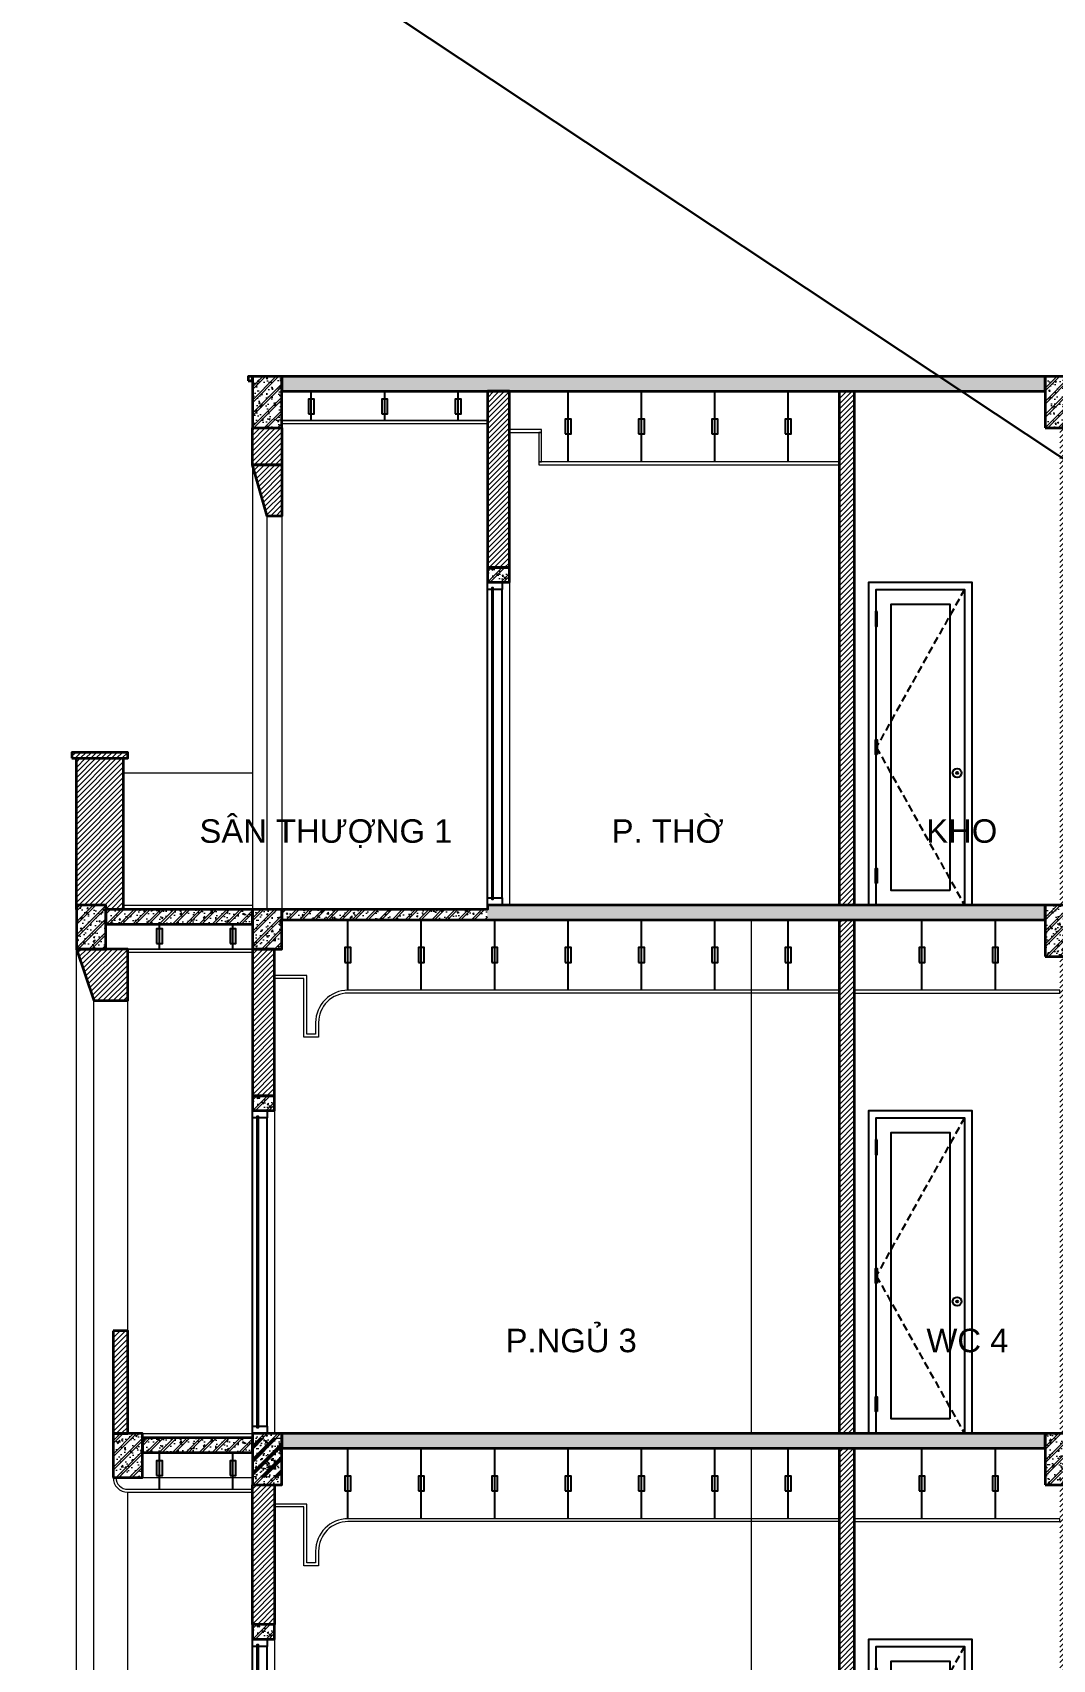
# Model space of a CAD drawing. Header units: inches. Extents: x 236662 to 497023, y -248575 to 81795.
# Drawn here: x 433076 to 440024, y -205539 to -194456 of the extents above; entities that cross this region are included whole.
import ezdxf

# ---------------------------------------------------------------- set-up
doc = ezdxf.new("R2010")
doc.units = ezdxf.units.IN
doc.header["$LTSCALE"] = 10
doc.header["$MEASUREMENT"] = 0
doc.linetypes.add('HIDDEN', pattern=[0.375, 0.25, -0.125])
for name, color, linetype in [('01. HP_TEXT', 9, 'Continuous'), ('04. HP_CUA', 153, 'Continuous'), ('07. HP_KY HIEU', 43, 'Continuous')]:
    doc.layers.add(name, color=color, linetype=linetype)
for name, color, linetype, lineweight in [('02. HP_BE TONG', 1, 'Continuous', 35), ('03. HP_TUONG', 2, 'Continuous', 35), ('06. HP_THAY 1', 134, 'Continuous', 15), ('06. HP_THAY 2', 147, 'Continuous', 13), ('09_HP_HATCH', 8, 'Continuous', 5)]:
    doc.layers.add(name, color=color, linetype=linetype, lineweight=lineweight)
doc.styles.add('TEXT (none)', font='arial.ttf')
pattern_1 = [(45, (449574.258, -211899.537), (-17.67767, 17.67767), [])]

# ---------------------------------------------------------------- blocks, each defined once
blk = doc.blocks.new('ÁDASDASDWD')
at = {"layer": '09_HP_HATCH'}
h = blk.add_hatch(dxfattribs=at)
h.set_pattern_fill('CHAU-01', color=256, scale=15, pattern_type=2)
h.set_pattern_definition([(50, (-55376.965, -37444.2), (107.58903, -9.41282), [11.25, -123.75]), (355, (-55376.97, -37444.2), (-20.8127, 112.82882), [9, -99]), (100.4514, (-55368, -37444.99), (86.7764, 103.41593), [9.56103, -105.17132]), (46.1842, (-55376.97, -37414.2), (160.08616, -24.82785), [16.875, -185.625]), (96.6356, (-55363.62, -37416.27), (140.1994, 146.11768), [14.34154, -157.75695]), (351.1842, (-55376.97, -37414.2), (140.1993, 146.1178), [13.5, -148.5]), (21, (-55361.965, -37421.7), (89.53606, -60.39283), [11.25, -123.75]), (326, (-55361.97, -37421.7), (36.4973, 108.7725), [9, -99]), (71.4514, (-55354.5, -37426.73), (126.0334, 48.37957), [9.56103, -105.17132]), (37.5, (-55376.965, -37444.2), (1.823978, 49.934078), [0, -97.8, 0, -100.5, 0, -99.375]), (7.5, (-55376.965, -37444.2), (39.46043, 59.161757), [0, -57.3, 0, -95.55, 0, -37.875]), (327.5, (-55410.415, -37444.2), (80.073365, -3.38323), [0, -37.5, 0, -117, 0, -155.25]), (317.5, (-55425.415, -37444.2), (87.477925, 15.01575), [0, -48.75, 0, -77.7, 0, -110.25]), (45, (-55376.965, -37444.2), (-45.07806, 45.07806), []), (45, (-55376.965, -37425.827), (-45.07806, 45.07806), [])])
h.paths.add_polyline_path([(-100, -350), (100, -350), (100, 0), (-100, 0)])
at = {"layer": '02. HP_BE TONG'}
blk.add_lwpolyline([(-100, -350), (100, -350), (100, 0), (-100, 0)], close=True, dxfattribs=at)
blk = doc.blocks.new('*U308')
for p, q in [((0, 50), (0, 2150)), ((100, 50), (100, 2150))]:
    blk.add_line(p, q)
for points in [[(0, 2150), (60, 2150), (60, 2160), (70, 2160), (70, 2150), (100, 2150), (100, 2200), (0, 2200)], [(0, 0), (100, 0), (100, 50), (70, 50), (70, 40), (60, 40), (60, 50), (0, 50)]]:
    blk.add_lwpolyline(points, close=True)
at = {"color": 8}
blk.add_lwpolyline([(70, 40), (60, 40), (60, 2160), (70, 2160)], close=True, dxfattribs=at)
blk = doc.blocks.new('*U310')
at = {"ltscale": 20}
h = blk.add_hatch(dxfattribs=at)
h.set_pattern_fill('_USER', color=8, scale=34, angle=32.992, style=0, pattern_type=0)
h.set_pattern_definition([(180, (55, 2000), (2e-12, -34), [])])
h.paths.add_polyline_path([(55, 2000), (45, 2000), (45, 1900), (55, 1900)])
h = blk.add_hatch(dxfattribs=at)
h.set_pattern_fill('_USER', color=8, scale=34, angle=32.992, style=0, pattern_type=0)
h.set_pattern_definition([(180, (55, 1025), (4e-12, 34), [])])
h.paths.add_polyline_path([(55, 1025), (45, 1025), (45, 1125), (55, 1125)])
h = blk.add_hatch(dxfattribs=at)
h.set_pattern_fill('_USER', color=8, scale=34, angle=32.992, style=0, pattern_type=0)
h.set_pattern_definition([(180, (55, 150), (4e-12, 34), [])])
h.paths.add_polyline_path([(55, 150), (45, 150), (45, 250), (55, 250)])
for points in [[(50, 0), (0, 0), (0, 2200), (700, 2200), (700, 0), (650, 0)], [(50, 2000), (50, 2150), (650, 2150), (650, 0), (50, 0), (50, 150)], [(50, 1125), (50, 1900)], [(50, 250), (50, 1025)]]:
    blk.add_lwpolyline(points)
at = {"color": 8, "linetype": 'HIDDEN', "ltscale": 20}
blk.add_lwpolyline([(650, 2150), (50, 1075), (650, 0)], dxfattribs=at)
for points in [[(55, 2000), (45, 2000), (45, 1900), (55, 1900)], [(550, 100), (150, 100), (150, 2050), (550, 2050)], [(55, 1025), (45, 1025), (45, 1125), (55, 1125)], [(55, 150), (45, 150), (45, 250), (55, 250)]]:
    blk.add_lwpolyline(points, close=True)
for radius in [30, 7]:
    blk.add_circle((600, 900), radius)
blk = doc.blocks.new('ÁD221234RRE')
at = {"layer": '09_HP_HATCH'}
h = blk.add_hatch(dxfattribs=at)
h.set_pattern_fill('CHAU-01', color=256, scale=15, pattern_type=2)
h.set_pattern_definition([(50, (-55276.965, -37444.2), (107.58903, -9.41282), [11.25, -123.75]), (355, (-55276.97, -37444.2), (-20.8127, 112.82882), [9, -99]), (100.4514, (-55268, -37444.99), (86.7764, 103.41593), [9.56103, -105.17132]), (46.1842, (-55276.97, -37414.2), (160.08616, -24.82785), [16.875, -185.625]), (96.6356, (-55263.62, -37416.27), (140.1994, 146.11768), [14.34154, -157.75695]), (351.1842, (-55276.97, -37414.2), (140.1993, 146.1178), [13.5, -148.5]), (21, (-55261.965, -37421.7), (89.53606, -60.39283), [11.25, -123.75]), (326, (-55261.97, -37421.7), (36.4973, 108.7725), [9, -99]), (71.4514, (-55254.5, -37426.73), (126.0334, 48.37957), [9.56103, -105.17132]), (37.5, (-55276.965, -37444.2), (1.823978, 49.934078), [0, -97.8, 0, -100.5, 0, -99.375]), (7.5, (-55276.965, -37444.2), (39.46043, 59.161757), [0, -57.3, 0, -95.55, 0, -37.875]), (327.5, (-55310.415, -37444.2), (80.073365, -3.38323), [0, -37.5, 0, -117, 0, -155.25]), (317.5, (-55325.415, -37444.2), (87.477925, 15.01575), [0, -48.75, 0, -77.7, 0, -110.25]), (45, (-55276.965, -37444.2), (-45.07806, 45.07806), []), (45, (-55276.965, -37425.827), (-45.07806, 45.07806), [])])
h.paths.add_polyline_path([(0, -300), (200, -300), (200, 0), (0, 0)])
at = {"layer": '02. HP_BE TONG'}
blk.add_lwpolyline([(0, -300), (200, -300), (200, 0), (0, 0)], close=True, dxfattribs=at)

msp = doc.modelspace()

# ---------------------------------------------------------------- hatches: boundary and pattern name
at = {"layer": '09_HP_HATCH'}
h = msp.add_hatch(dxfattribs=at)
h.set_pattern_fill('ANSI31', color=8, scale=200)
h.set_pattern_definition(pattern_1)
h.paths.add_polyline_path([(434574.3, -196799.5), (434544.3, -196799.5), (434544.3, -196829.5), (434574.3, -196829.5)])
h.paths.add_polyline_path([(434774.3, -197149.5), (434574.3, -197149.5), (434574.3, -197399.5), (434774.3, -197399.5)])
h.paths.add_polyline_path([(434774.3, -197399.5), (434574.3, -197399.5), (434674.3, -197749.5), (434774.3, -197749.5)])
h = msp.add_hatch(dxfattribs=at)
h.set_pattern_fill('CHAU-01', color=256, scale=15, pattern_type=2)
h.set_pattern_definition([(50, (297587.775, -275740.59), (107.589027, -9.41282), [11.25, -123.75]), (355, (297587.78, -275740.59), (-20.8127, 112.82882), [9, -99]), (100.4514, (297596.74, -275741.37), (86.77641, 103.41593), [9.56103, -105.17132]), (46.1842, (297587.78, -275710.59), (160.08616, -24.82785), [16.875, -185.625]), (96.6356, (297601.12, -275712.66), (140.1994, 146.11768), [14.34154, -157.75695]), (351.1842, (297587.78, -275710.59), (140.1993, 146.11779), [13.5, -148.5]), (21, (297602.775, -275718.09), (89.53606, -60.392834), [11.25, -123.75]), (326, (297602.78, -275718.09), (36.4973, 108.77251), [9, -99]), (71.4514, (297610.24, -275723.12), (126.033394, 48.379575), [9.56103, -105.17132]), (37.5, (297587.775, -275740.586), (1.823978, 49.934078), [0, -97.8, 0, -100.5, 0, -99.375]), (7.5, (297587.775, -275740.586), (39.46043, 59.161757), [0, -57.3, 0, -95.55, 0, -37.875]), (327.5, (297554.325, -275740.586), (80.073365, -3.383231), [0, -37.5, 0, -117, 0, -155.25]), (317.5, (297539.325, -275740.586), (87.477925, 15.015747), [0, -48.75, 0, -77.7, 0, -110.25]), (45, (297587.775, -275740.586), (-45.078057, 45.078057), []), (45, (297587.775, -275722.21), (-45.078057, 45.078057), [])])
h.paths.add_polyline_path([(434774.3, -196799.5), (434774.3, -196899.5), (439974.3, -196899.5), (439974.3, -196799.5)])
h = msp.add_hatch(dxfattribs=at)
h.set_pattern_fill('ANSI31', color=8, scale=200)
h.set_pattern_definition(pattern_1)
h.paths.add_polyline_path([(436324.3, -196899.5), (436174.3, -196899.5), (436174.3, -198099.5), (436324.3, -198099.5)])
h = msp.add_hatch(dxfattribs=at)
h.set_pattern_fill('ANSI31', color=8, scale=200)
h.set_pattern_definition(pattern_1)
h.paths.add_polyline_path([(438674.3, -196899.5), (438574.3, -196899.5), (438574.3, -200399.5), (438674.3, -200399.5)])
h.paths.add_polyline_path([(440174.3, -197149.5), (440074.3, -197149.5), (440074.3, -200399.5), (440174.3, -200399.5)])
h = msp.add_hatch(dxfattribs=at)
h.set_pattern_fill('CHAU-01', color=256, scale=15, pattern_type=2)
h.set_pattern_definition([(50, (329239.27, -281263.41), (107.58903, -9.41282), [11.25, -123.75]), (355, (329239.27, -281263.41), (-20.8127, 112.82882), [9, -99]), (100.4514, (329248.23, -281264.19), (86.77641, 103.41593), [9.56103, -105.17132]), (46.1842, (329239.27, -281233.41), (160.08616, -24.82785), [16.875, -185.625]), (96.6356, (329252.6, -281235.48), (140.1994, 146.11768), [14.34154, -157.75695]), (351.1842, (329239.27, -281233.41), (140.1993, 146.1178), [13.5, -148.5]), (21, (329254.27, -281240.91), (89.53606, -60.392834), [11.25, -123.75]), (326, (329254.27, -281240.91), (36.4973, 108.77251), [9, -99]), (71.4514, (329261.73, -281245.94), (126.033394, 48.379575), [9.56103, -105.17132]), (37.5, (329239.267, -281263.41), (1.823978, 49.934078), [0, -97.8, 0, -100.5, 0, -99.375]), (7.5, (329239.267, -281263.41), (39.46043, 59.161757), [0, -57.3, 0, -95.55, 0, -37.875]), (327.5, (329205.817, -281263.41), (80.073365, -3.383231), [0, -37.5, 0, -117, 0, -155.25]), (317.5, (329190.82, -281263.41), (87.477925, 15.015747), [0, -48.75, 0, -77.7, 0, -110.25]), (45, (329239.267, -281263.41), (-45.078057, 45.078057), []), (45, (329239.267, -281245.035), (-45.078057, 45.078057), [])])
h.paths.add_polyline_path([(436174.3, -198099.5), (436174.3, -198199.5), (436324.3, -198199.5), (436324.3, -198099.5)])
h = msp.add_hatch(dxfattribs=at)
h.set_pattern_fill('ANSI31', color=8, scale=200)
h.set_pattern_definition(pattern_1)
h.paths.add_polyline_path([(433724.3, -199359.5), (433344.3, -199359.5), (433344.3, -199399.5), (433724.3, -199399.5)])
h = msp.add_hatch(dxfattribs=at)
h.set_pattern_fill('ANSI31', color=8, scale=200)
h.set_pattern_definition(pattern_1)
h.paths.add_polyline_path([(433574.3, -200399.5), (433574.3, -200429.5), (433694.3, -200429.5), (433694.3, -199399.5), (433374.3, -199399.5), (433374.3, -200399.5)])
h = msp.add_hatch(dxfattribs=at)
h.set_pattern_fill('CHAU-01', color=256, scale=15, pattern_type=2)
h.set_pattern_definition([(50, (292187.775, -279370.59), (107.589027, -9.41282), [11.25, -123.75]), (355, (292187.78, -279370.59), (-20.8127, 112.82882), [9, -99]), (100.4514, (292196.74, -279371.37), (86.77641, 103.41593), [9.56103, -105.17132]), (46.1842, (292187.78, -279340.59), (160.08616, -24.82785), [16.875, -185.625]), (96.6356, (292201.12, -279342.66), (140.1994, 146.11768), [14.34154, -157.75695]), (351.1842, (292187.78, -279340.59), (140.1993, 146.11779), [13.5, -148.5]), (21, (292202.775, -279348.09), (89.53606, -60.392834), [11.25, -123.75]), (326, (292202.78, -279348.09), (36.4973, 108.77251), [9, -99]), (71.4514, (292210.24, -279353.12), (126.033394, 48.379575), [9.56103, -105.17132]), (37.5, (292187.775, -279370.586), (1.823978, 49.934078), [0, -97.8, 0, -100.5, 0, -99.375]), (7.5, (292187.775, -279370.586), (39.46043, 59.161757), [0, -57.3, 0, -95.55, 0, -37.875]), (327.5, (292154.325, -279370.586), (80.073365, -3.383231), [0, -37.5, 0, -117, 0, -155.25]), (317.5, (292139.325, -279370.586), (87.477925, 15.015747), [0, -48.75, 0, -77.7, 0, -110.25]), (45, (292187.775, -279370.586), (-45.078057, 45.078057), []), (45, (292187.775, -279352.21), (-45.078057, 45.078057), [])])
h.paths.add_polyline_path([(433574.3, -200429.5), (433574.3, -200529.5), (434574.3, -200529.5), (434574.3, -200429.5)])
h = msp.add_hatch(dxfattribs=at)
h.set_pattern_fill('CHAU-01', color=256, scale=15, pattern_type=2)
h.set_pattern_definition([(50, (379297.29, -237843.74), (107.58903, -9.41282), [11.25, -123.75]), (355, (379297.29, -237843.74), (-20.8127, 112.82882), [9, -99]), (100.4514, (379306.26, -237844.52), (86.7764, 103.41593), [9.56103, -105.17132]), (46.1842, (379297.29, -237813.74), (160.08616, -24.82785), [16.875, -185.625]), (96.6356, (379310.63, -237815.81), (140.1994, 146.11768), [14.34154, -157.75695]), (351.1842, (379297.3, -237813.74), (140.1993, 146.1178), [13.5, -148.5]), (21, (379312.29, -237821.24), (89.53606, -60.39283), [11.25, -123.75]), (326, (379312.29, -237821.24), (36.4973, 108.7725), [9, -99]), (71.4514, (379319.75, -237826.27), (126.0334, 48.37957), [9.56103, -105.17132]), (37.5, (379297.293, -237843.74), (1.823978, 49.934078), [0, -97.8, 0, -100.5, 0, -99.375]), (7.5, (379297.293, -237843.74), (39.46043, 59.161757), [0, -57.3, 0, -95.55, 0, -37.875]), (327.5, (379263.843, -237843.74), (80.073365, -3.38323), [0, -37.5, 0, -117, 0, -155.25]), (317.5, (379248.84, -237843.74), (87.477925, 15.01575), [0, -48.75, 0, -77.7, 0, -110.25]), (45, (379297.29, -237843.74), (-45.07806, 45.07806), []), (45, (379297.29, -237825.364), (-45.07806, 45.07806), [])])
h.paths.add_polyline_path([(434574.3, -200699.5), (434774.3, -200699.5), (434774.3, -200429.5), (434574.3, -200429.5)])
h = msp.add_hatch(dxfattribs=at)
h.set_pattern_fill('CHAU-01', color=256, scale=15, pattern_type=2)
h.set_pattern_definition([(50, (329872.355, -281197), (107.58903, -9.41282), [11.25, -123.75]), (355, (329872.35, -281197), (-20.8127, 112.82882), [9, -99]), (100.4514, (329881.32, -281197.78), (86.77641, 103.41593), [9.56103, -105.17132]), (46.1842, (329872.35, -281167), (160.08616, -24.82785), [16.875, -185.625]), (96.6356, (329885.7, -281169.07), (140.1994, 146.11768), [14.34154, -157.75695]), (351.1842, (329872.35, -281167), (140.1993, 146.1178), [13.5, -148.5]), (21, (329887.355, -281174.5), (89.53606, -60.392834), [11.25, -123.75]), (326, (329887.35, -281174.5), (36.4973, 108.77251), [9, -99]), (71.4514, (329894.82, -281179.53), (126.033394, 48.379575), [9.56103, -105.17132]), (37.5, (329872.355, -281196.996), (1.823978, 49.934078), [0, -97.8, 0, -100.5, 0, -99.375]), (7.5, (329872.355, -281196.996), (39.46043, 59.161757), [0, -57.3, 0, -95.55, 0, -37.875]), (327.5, (329838.905, -281196.996), (80.073365, -3.383231), [0, -37.5, 0, -117, 0, -155.25]), (317.5, (329823.905, -281196.996), (87.477925, 15.015747), [0, -48.75, 0, -77.7, 0, -110.25]), (45, (329872.355, -281196.996), (-45.078057, 45.078057), []), (45, (329872.355, -281178.62), (-45.078057, 45.078057), [])])
h.paths.add_polyline_path([(436174.3, -200429.5), (434774.3, -200429.5), (434774.3, -200499.5), (436174.3, -200499.5)])
h = msp.add_hatch(dxfattribs=at)
h.set_pattern_fill('CHAU-01', color=256, scale=15, pattern_type=2)
h.set_pattern_definition([(50, (297587.775, -279340.59), (107.589027, -9.41282), [11.25, -123.75]), (355, (297587.78, -279340.59), (-20.8127, 112.82882), [9, -99]), (100.4514, (297596.74, -279341.37), (86.77641, 103.41593), [9.56103, -105.17132]), (46.1842, (297587.78, -279310.59), (160.08616, -24.82785), [16.875, -185.625]), (96.6356, (297601.12, -279312.66), (140.1994, 146.11768), [14.34154, -157.75695]), (351.1842, (297587.78, -279310.59), (140.1993, 146.11779), [13.5, -148.5]), (21, (297602.775, -279318.09), (89.53606, -60.392834), [11.25, -123.75]), (326, (297602.78, -279318.09), (36.4973, 108.77251), [9, -99]), (71.4514, (297610.24, -279323.12), (126.033394, 48.379575), [9.56103, -105.17132]), (37.5, (297587.775, -279340.586), (1.823978, 49.934078), [0, -97.8, 0, -100.5, 0, -99.375]), (7.5, (297587.775, -279340.586), (39.46043, 59.161757), [0, -57.3, 0, -95.55, 0, -37.875]), (327.5, (297554.325, -279340.586), (80.073365, -3.383231), [0, -37.5, 0, -117, 0, -155.25]), (317.5, (297539.325, -279340.586), (87.477925, 15.015747), [0, -48.75, 0, -77.7, 0, -110.25]), (45, (297587.775, -279340.586), (-45.078057, 45.078057), []), (45, (297587.775, -279322.21), (-45.078057, 45.078057), [])])
h.paths.add_polyline_path([(436174.3, -200399.5), (436174.3, -200499.5), (439974.3, -200499.5), (439974.3, -200399.5)])
h = msp.add_hatch(dxfattribs=at)
h.set_pattern_fill('ANSI31', color=8, scale=200)
h.set_pattern_definition(pattern_1)
h.paths.add_polyline_path([(438674.3, -200499.5), (438574.3, -200499.5), (438574.3, -203999.5), (438674.3, -203999.5)])
h.paths.add_polyline_path([(440174.3, -200749.5), (440074.3, -200749.5), (440074.3, -203999.5), (440174.3, -203999.5)])
h.paths.add_polyline_path([(438674.3, -204099.5), (438574.3, -204099.5), (438574.3, -207599.5), (438674.3, -207599.5)])
h.paths.add_polyline_path([(440174.3, -204299.5), (440074.3, -204299.5), (440074.3, -207599.5), (440174.3, -207599.5)])
h = msp.add_hatch(dxfattribs=at)
h.set_pattern_fill('ANSI31', color=8, scale=200)
h.set_pattern_definition(pattern_1)
h.paths.add_polyline_path([(433724.3, -200699.5), (433374.3, -200699.5), (433494.3, -201049.5), (433724.3, -201049.5)])
h.paths.add_polyline_path([(434724.3, -200699.5), (434574.3, -200699.5), (434574.3, -201699.5), (434724.3, -201699.5)])
h = msp.add_hatch(dxfattribs=at)
h.set_pattern_fill('CHAU-01', color=256, scale=15, pattern_type=2)
h.set_pattern_definition([(50, (327639.27, -284863.41), (107.58903, -9.41282), [11.25, -123.75]), (355, (327639.27, -284863.41), (-20.8127, 112.82882), [9, -99]), (100.4514, (327648.23, -284864.19), (86.77641, 103.41593), [9.56103, -105.17132]), (46.1842, (327639.27, -284833.41), (160.08616, -24.82785), [16.875, -185.625]), (96.6356, (327652.6, -284835.48), (140.1994, 146.11768), [14.34154, -157.75695]), (351.1842, (327639.27, -284833.41), (140.1993, 146.1178), [13.5, -148.5]), (21, (327654.27, -284840.91), (89.53606, -60.392834), [11.25, -123.75]), (326, (327654.27, -284840.91), (36.4973, 108.77251), [9, -99]), (71.4514, (327661.73, -284845.94), (126.033394, 48.379575), [9.56103, -105.17132]), (37.5, (327639.267, -284863.41), (1.823978, 49.934078), [0, -97.8, 0, -100.5, 0, -99.375]), (7.5, (327639.267, -284863.41), (39.46043, 59.161757), [0, -57.3, 0, -95.55, 0, -37.875]), (327.5, (327605.817, -284863.41), (80.073365, -3.383231), [0, -37.5, 0, -117, 0, -155.25]), (317.5, (327590.82, -284863.41), (87.477925, 15.015747), [0, -48.75, 0, -77.7, 0, -110.25]), (45, (327639.267, -284863.41), (-45.078057, 45.078057), []), (45, (327639.267, -284845.035), (-45.078057, 45.078057), [])])
h.paths.add_polyline_path([(434574.3, -201699.5), (434574.3, -201799.5), (434724.3, -201799.5), (434724.3, -201699.5)])
h = msp.add_hatch(dxfattribs=at)
h.set_pattern_fill('ANSI31', color=8, scale=200)
h.set_pattern_definition(pattern_1)
h.paths.add_polyline_path([(433724.3, -203299.5), (433624.3, -203299.5), (433624.3, -203999.5), (433724.3, -203999.5)])
h.paths.add_polyline_path([(434724.3, -204349.5), (434574.3, -204349.5), (434574.3, -205299.5), (434724.3, -205299.5)])
h = msp.add_hatch(dxfattribs=at)
h.set_pattern_fill('CHAU-01', color=256, scale=15, pattern_type=2)
h.set_pattern_definition([(50, (292187.775, -282970.59), (107.589027, -9.41282), [11.25, -123.75]), (355, (292187.78, -282970.59), (-20.8127, 112.82882), [9, -99]), (100.4514, (292196.74, -282971.37), (86.77641, 103.41593), [9.56103, -105.17132]), (46.1842, (292187.78, -282940.59), (160.08616, -24.82785), [16.875, -185.625]), (96.6356, (292201.12, -282942.66), (140.1994, 146.11768), [14.34154, -157.75695]), (351.1842, (292187.78, -282940.59), (140.1993, 146.11779), [13.5, -148.5]), (21, (292202.775, -282948.09), (89.53606, -60.392834), [11.25, -123.75]), (326, (292202.78, -282948.09), (36.4973, 108.77251), [9, -99]), (71.4514, (292210.24, -282953.12), (126.033394, 48.379575), [9.56103, -105.17132]), (37.5, (292187.775, -282970.586), (1.823978, 49.934078), [0, -97.8, 0, -100.5, 0, -99.375]), (7.5, (292187.775, -282970.586), (39.46043, 59.161757), [0, -57.3, 0, -95.55, 0, -37.875]), (327.5, (292154.325, -282970.586), (80.073365, -3.383231), [0, -37.5, 0, -117, 0, -155.25]), (317.5, (292139.325, -282970.586), (87.477925, 15.015747), [0, -48.75, 0, -77.7, 0, -110.25]), (45, (292187.775, -282970.586), (-45.078057, 45.078057), []), (45, (292187.775, -282952.21), (-45.078057, 45.078057), [])])
h.paths.add_polyline_path([(433824.3, -204029.5), (433824.3, -204129.5), (434574.3, -204129.5), (434574.3, -204029.5)])
h = msp.add_hatch(dxfattribs=at)
h.set_pattern_fill('CHAU-01', color=256, scale=15, pattern_type=2)
h.set_pattern_definition([(50, (379297.29, -241443.74), (107.58903, -9.41282), [11.25, -123.75]), (355, (379297.29, -241443.74), (-20.8127, 112.82882), [9, -99]), (100.4514, (379306.26, -241444.52), (86.7764, 103.41593), [9.56103, -105.17132]), (46.1842, (379297.29, -241413.74), (160.08616, -24.82785), [16.875, -185.625]), (96.6356, (379310.63, -241415.81), (140.1994, 146.11768), [14.34154, -157.75695]), (351.1842, (379297.3, -241413.74), (140.1993, 146.1178), [13.5, -148.5]), (21, (379312.29, -241421.24), (89.53606, -60.39283), [11.25, -123.75]), (326, (379312.29, -241421.24), (36.4973, 108.7725), [9, -99]), (71.4514, (379319.75, -241426.27), (126.0334, 48.37957), [9.56103, -105.17132]), (37.5, (379297.293, -241443.74), (1.823978, 49.934078), [0, -97.8, 0, -100.5, 0, -99.375]), (7.5, (379297.293, -241443.74), (39.46043, 59.161757), [0, -57.3, 0, -95.55, 0, -37.875]), (327.5, (379263.843, -241443.74), (80.073365, -3.38323), [0, -37.5, 0, -117, 0, -155.25]), (317.5, (379248.84, -241443.74), (87.477925, 15.01575), [0, -48.75, 0, -77.7, 0, -110.25]), (45, (379297.29, -241443.74), (-45.07806, 45.07806), []), (45, (379297.29, -241425.364), (-45.07806, 45.07806), [])])
h.paths.add_polyline_path([(434574.3, -204299.5), (434774.3, -204299.5), (434774.3, -204029.5), (434574.3, -204029.5)])
h = msp.add_hatch(dxfattribs=at)
h.set_pattern_fill('CHAU-01', color=256, scale=15, pattern_type=2)
h.set_pattern_definition([(50, (297587.775, -282940.59), (107.589027, -9.41282), [11.25, -123.75]), (355, (297587.78, -282940.59), (-20.8127, 112.82882), [9, -99]), (100.4514, (297596.74, -282941.37), (86.77641, 103.41593), [9.56103, -105.17132]), (46.1842, (297587.78, -282910.59), (160.08616, -24.82785), [16.875, -185.625]), (96.6356, (297601.12, -282912.66), (140.1994, 146.11768), [14.34154, -157.75695]), (351.1842, (297587.78, -282910.59), (140.1993, 146.11779), [13.5, -148.5]), (21, (297602.775, -282918.09), (89.53606, -60.392834), [11.25, -123.75]), (326, (297602.78, -282918.09), (36.4973, 108.77251), [9, -99]), (71.4514, (297610.24, -282923.12), (126.033394, 48.379575), [9.56103, -105.17132]), (37.5, (297587.775, -282940.586), (1.823978, 49.934078), [0, -97.8, 0, -100.5, 0, -99.375]), (7.5, (297587.775, -282940.586), (39.46043, 59.161757), [0, -57.3, 0, -95.55, 0, -37.875]), (327.5, (297554.325, -282940.586), (80.073365, -3.383231), [0, -37.5, 0, -117, 0, -155.25]), (317.5, (297539.325, -282940.586), (87.477925, 15.015747), [0, -48.75, 0, -77.7, 0, -110.25]), (45, (297587.775, -282940.586), (-45.078057, 45.078057), []), (45, (297587.775, -282922.21), (-45.078057, 45.078057), [])])
h.paths.add_polyline_path([(434774.3, -203999.5), (434774.3, -204099.5), (439974.3, -204099.5), (439974.3, -203999.5)])
h = msp.add_hatch(dxfattribs=at)
h.set_pattern_fill('CHAU-01', color=256, scale=15, pattern_type=2)
h.set_pattern_definition([(50, (327639.27, -288463.41), (107.58903, -9.41282), [11.25, -123.75]), (355, (327639.27, -288463.41), (-20.8127, 112.82882), [9, -99]), (100.4514, (327648.23, -288464.19), (86.77641, 103.41593), [9.56103, -105.17132]), (46.1842, (327639.27, -288433.41), (160.08616, -24.82785), [16.875, -185.625]), (96.6356, (327652.6, -288435.48), (140.1994, 146.11768), [14.34154, -157.75695]), (351.1842, (327639.27, -288433.41), (140.1993, 146.1178), [13.5, -148.5]), (21, (327654.27, -288440.91), (89.53606, -60.392834), [11.25, -123.75]), (326, (327654.27, -288440.91), (36.4973, 108.77251), [9, -99]), (71.4514, (327661.73, -288445.94), (126.033394, 48.379575), [9.56103, -105.17132]), (37.5, (327639.267, -288463.41), (1.823978, 49.934078), [0, -97.8, 0, -100.5, 0, -99.375]), (7.5, (327639.267, -288463.41), (39.46043, 59.161757), [0, -57.3, 0, -95.55, 0, -37.875]), (327.5, (327605.817, -288463.41), (80.073365, -3.383231), [0, -37.5, 0, -117, 0, -155.25]), (317.5, (327590.82, -288463.41), (87.477925, 15.015747), [0, -48.75, 0, -77.7, 0, -110.25]), (45, (327639.267, -288463.41), (-45.078057, 45.078057), []), (45, (327639.267, -288445.035), (-45.078057, 45.078057), [])])
h.paths.add_polyline_path([(434574.3, -205299.5), (434574.3, -205399.5), (434724.3, -205399.5), (434724.3, -205299.5)])

# ---------------------------------------------------------------- linework, layer by layer
msp.add_line((402912.4, -172693.2), (497022.9, -235116.6))
at = {"layer": '02. HP_BE TONG'}
for points in [[(434774.3, -196799.5), (434774.3, -196899.5), (439974.3, -196899.5), (439974.3, -196799.5)], [(436174.3, -198099.5), (436174.3, -198199.5), (436324.3, -198199.5), (436324.3, -198099.5)], [(433574.3, -200429.5), (433574.3, -200529.5), (434574.3, -200529.5), (434574.3, -200429.5)], [(434574.3, -200699.5), (434774.3, -200699.5), (434774.3, -200429.5), (434574.3, -200429.5)], [(434574.3, -201699.5), (434574.3, -201799.5), (434724.3, -201799.5), (434724.3, -201699.5)], [(433824.3, -204029.5), (433824.3, -204129.5), (434574.3, -204129.5), (434574.3, -204029.5)], [(434774.3, -203999.5), (434774.3, -204099.5), (439974.3, -204099.5), (439974.3, -203999.5)], [(434574.3, -205299.5), (434574.3, -205399.5), (434724.3, -205399.5), (434724.3, -205299.5)]]:
    msp.add_lwpolyline(points, close=True, dxfattribs=at)
msp.add_lwpolyline([(436174.3, -200399.5), (436174.3, -200429.5), (434774.3, -200429.5), (434774.3, -200499.5), (439974.3, -200499.5), (439974.3, -200399.5), (436174.3, -200399.5)], dxfattribs=at)
at = {"layer": '03. HP_TUONG'}
for points in [[(434544.3, -196829.5), (434574.3, -196829.5), (434574.3, -196799.5), (434544.3, -196799.5)], [(436174.3, -198099.5), (436324.3, -198099.5), (436324.3, -196899.5), (436174.3, -196899.5)], [(438574.3, -196899.5), (438674.3, -196899.5), (438674.3, -200399.5), (438574.3, -200399.5)], [(434574.3, -197149.5), (434774.3, -197149.5), (434774.3, -197399.5), (434574.3, -197399.5)], [(434574.3, -197399.5), (434774.3, -197399.5), (434774.3, -197749.5), (434674.3, -197749.5)], [(433344.3, -199399.5), (433724.3, -199399.5), (433724.3, -199359.5), (433344.3, -199359.5)], [(438574.3, -200499.5), (438674.3, -200499.5), (438674.3, -203999.5), (438574.3, -203999.5)], [(434574.3, -201699.5), (434724.3, -201699.5), (434724.3, -200699.5), (434574.3, -200699.5)], [(433624.3, -203299.5), (433624.3, -203999.5), (433724.3, -203999.5), (433724.3, -203299.5)], [(438574.3, -204099.5), (438674.3, -204099.5), (438674.3, -207599.5), (438574.3, -207599.5)], [(434574.3, -204349.5), (434724.3, -204349.5), (434724.3, -205299.5), (434574.3, -205299.5)]]:
    msp.add_lwpolyline(points, close=True, dxfattribs=at)
for points in [[(433374.3, -200429.5), (433374.3, -200429.5), (433374.3, -199399.5), (433694.3, -199399.5), (433694.3, -200429.5), (433574.3, -200429.5)], [(433374.3, -200699.5), (433494.3, -201049.5), (433724.3, -201049.5), (433724.3, -200699.5), (433374.3, -200699.5)]]:
    msp.add_lwpolyline(points, dxfattribs=at)
at = {"layer": '06. HP_THAY 1'}
for p, q in [((434574.3, -197149.5), (434574.3, -200429.5)), ((434774.3, -197749.5), (434774.3, -200429.5)), ((433694.3, -199499.5), (434574.3, -199499.5)), ((433694.3, -200399.5), (434574.3, -200399.5)), ((437974.3, -203999.5), (437974.3, -200499.5)), ((433374.3, -208049.5), (433374.3, -200699.5)), ((434574.3, -200669.5), (434574.3, -203999.5)), ((433494.3, -208049.5), (433494.3, -201049.5)), ((433724.3, -203999.5), (433724.3, -201049.5)), ((433824.3, -203999.5), (434574.3, -203999.5)), ((437974.3, -207599.5), (437974.3, -204099.5)), ((433724.3, -204379.5), (434574.3, -204379.5)), ((433724.3, -206899.5), (433724.3, -204399.5)), ((433724.3, -204399.5), (434574.3, -204399.5))]:
    msp.add_line(p, q, dxfattribs=at)
msp.add_lwpolyline([(434574.3, -197399.5), (434574.3, -200429.5), (434674.3, -200429.5), (434674.3, -197749.5)], dxfattribs=at)
for points in [[(436174.3, -198199.5), (436324.3, -198199.5), (436324.3, -200399.5), (436174.3, -200399.5)], [(434574.3, -201799.5), (434724.3, -201799.5), (434724.3, -203999.5), (434574.3, -203999.5)], [(434574.3, -205399.5), (434724.3, -205399.5), (434724.3, -207599.5), (434574.3, -207599.5)]]:
    msp.add_lwpolyline(points, close=True, dxfattribs=at)
for radius in [100, 80]:
    msp.add_arc((433724.3, -204299.5), radius, 180, 270, dxfattribs=at)
at = {"layer": '06. HP_THAY 2'}
for p, q in [((434774.3, -197099.5), (436174.3, -197099.5)), ((433574.3, -200699.5), (434574.3, -200699.5)), ((435024.3, -201199.8), (435024.3, -201199.8)), ((433824.3, -204299.5), (434574.3, -204299.5))]:
    msp.add_line(p, q, dxfattribs=at)
for points in [[(434774.3, -197119.5), (436174.3, -197119.5), (436174.3, -197099.5), (434774.3, -197099.5)], [(436324.3, -197159.9), (436324.3, -197179.9), (436544.3, -197179.9), (436544.3, -197159.9)], [(436524.3, -197379.5), (436544.3, -197379.5), (436544.3, -197179.5), (436524.3, -197179.5)], [(436524.3, -197399.5), (438574.3, -197399.5), (438574.3, -197379.5), (436524.3, -197379.5)], [(433724.3, -200719.5), (434574.3, -200719.5), (434574.3, -200699.5), (433724.3, -200699.5)], [(438674.3, -200999.8), (440074.3, -200999.8), (440074.3, -200979.8), (438674.3, -200979.8)], [(438674.3, -204599.8), (440074.3, -204599.8), (440074.3, -204579.8), (438674.3, -204579.8)]]:
    msp.add_lwpolyline(points, close=True, dxfattribs=at)
for points in [[(438574.3, -200979.8), (435224.3, -200979.8, 0.4142136), (435004.3, -201199.8), (435004.3, -201279.8), (434944.3, -201279.8), (434944.3, -200879.8), (434724.3, -200879.8)], [(438574.3, -200999.8), (435224.3, -200999.8, 0.4142136), (435024.3, -201199.8), (435024.3, -201299.8), (434924.3, -201299.8), (434924.3, -200899.8), (434724.3, -200899.8)], [(438574.3, -204579.8), (435224.3, -204579.8, 0.4142136), (435004.3, -204799.8), (435004.3, -204879.8), (434944.3, -204879.8), (434944.3, -204479.8), (434724.3, -204479.8)], [(438574.3, -204599.8), (435224.3, -204599.8, 0.4142136), (435024.3, -204799.8), (435024.3, -204899.8), (434924.3, -204899.8), (434924.3, -204499.8), (434724.3, -204499.8)]]:
    msp.add_lwpolyline(points, format="xyb", dxfattribs=at)
at = {"layer": '07. HP_KY HIEU'}
for p, q in [((434975, -197099.5), (434975, -196899.5)), ((435475, -197099.5), (435475, -196899.5)), ((435975, -197099.5), (435975, -196899.5)), ((436724.3, -197379.5), (436724.3, -196899.3)), ((437224.3, -197379.5), (437224.3, -196899.3)), ((437724.3, -197379.5), (437724.3, -196899.3)), ((438224.3, -197379.5), (438224.3, -196899.3)), ((433941.2, -200699.5), (433941.2, -200529.5)), ((434441.2, -200699.5), (434441.2, -200529.5)), ((435224.3, -200979.8), (435224.3, -200499.5)), ((435724.3, -200979.8), (435724.3, -200499.5)), ((436224.3, -200979.8), (436224.3, -200499.5)), ((436724.3, -200979.8), (436724.3, -200499.5)), ((437224.3, -200979.8), (437224.3, -200499.5)), ((437724.3, -200979.8), (437724.3, -200499.5)), ((438224.3, -200979.8), (438224.3, -200499.5)), ((439135.3, -200979.8), (439135.3, -200499.5)), ((439635.3, -200979.8), (439635.3, -200499.5)), ((433941.2, -204379.5), (433941.2, -204129.5)), ((434441.2, -204379.5), (434441.2, -204129.5)), ((435224.3, -204579.8), (435224.3, -204099.5)), ((435724.3, -204579.8), (435724.3, -204099.5)), ((436224.3, -204579.8), (436224.3, -204099.5)), ((436724.3, -204579.8), (436724.3, -204099.5)), ((437224.3, -204579.8), (437224.3, -204099.5)), ((437724.3, -204579.8), (437724.3, -204099.5)), ((438224.3, -204579.8), (438224.3, -204099.5)), ((439135.3, -204579.8), (439135.3, -204099.5)), ((439635.3, -204579.8), (439635.3, -204099.5))]:
    msp.add_line(p, q, dxfattribs=at)
for points in [[(434955, -197052.9), (434995, -197052.9), (434995, -196952.9), (434955, -196952.9)], [(435455, -197052.9), (435495, -197052.9), (435495, -196952.9), (435455, -196952.9)], [(435955, -197052.9), (435995, -197052.9), (435995, -196952.9), (435955, -196952.9)], [(436704.3, -197189.4), (436744.3, -197189.4), (436744.3, -197089.4), (436704.3, -197089.4)], [(437204.3, -197189.4), (437244.3, -197189.4), (437244.3, -197089.4), (437204.3, -197089.4)], [(437704.3, -197189.4), (437744.3, -197189.4), (437744.3, -197089.4), (437704.3, -197089.4)], [(438204.3, -197189.4), (438244.3, -197189.4), (438244.3, -197089.4), (438204.3, -197089.4)], [(433921.2, -200660.9), (433961.2, -200660.9), (433961.2, -200560.9), (433921.2, -200560.9)], [(434421.2, -200660.9), (434461.2, -200660.9), (434461.2, -200560.9), (434421.2, -200560.9)], [(435204.3, -200789.7), (435244.3, -200789.7), (435244.3, -200689.7), (435204.3, -200689.7)], [(435704.3, -200789.7), (435744.3, -200789.7), (435744.3, -200689.7), (435704.3, -200689.7)], [(436204.3, -200789.7), (436244.3, -200789.7), (436244.3, -200689.7), (436204.3, -200689.7)], [(436704.3, -200789.7), (436744.3, -200789.7), (436744.3, -200689.7), (436704.3, -200689.7)], [(437204.3, -200789.7), (437244.3, -200789.7), (437244.3, -200689.7), (437204.3, -200689.7)], [(437704.3, -200789.7), (437744.3, -200789.7), (437744.3, -200689.7), (437704.3, -200689.7)], [(438204.3, -200789.7), (438244.3, -200789.7), (438244.3, -200689.7), (438204.3, -200689.7)], [(439115.3, -200789.7), (439155.3, -200789.7), (439155.3, -200689.7), (439115.3, -200689.7)], [(439615.3, -200789.7), (439655.3, -200789.7), (439655.3, -200689.7), (439615.3, -200689.7)], [(433921.2, -204284.9), (433961.2, -204284.9), (433961.2, -204184.9), (433921.2, -204184.9)], [(434421.2, -204284.9), (434461.2, -204284.9), (434461.2, -204184.9), (434421.2, -204184.9)], [(435204.3, -204389.7), (435244.3, -204389.7), (435244.3, -204289.7), (435204.3, -204289.7)], [(435704.3, -204389.7), (435744.3, -204389.7), (435744.3, -204289.7), (435704.3, -204289.7)], [(436204.3, -204389.7), (436244.3, -204389.7), (436244.3, -204289.7), (436204.3, -204289.7)], [(436704.3, -204389.7), (436744.3, -204389.7), (436744.3, -204289.7), (436704.3, -204289.7)], [(437204.3, -204389.7), (437244.3, -204389.7), (437244.3, -204289.7), (437204.3, -204289.7)], [(437704.3, -204389.7), (437744.3, -204389.7), (437744.3, -204289.7), (437704.3, -204289.7)], [(438204.3, -204389.7), (438244.3, -204389.7), (438244.3, -204289.7), (438204.3, -204289.7)], [(439115.3, -204389.7), (439155.3, -204389.7), (439155.3, -204289.7), (439115.3, -204289.7)], [(439615.3, -204389.7), (439655.3, -204389.7), (439655.3, -204289.7), (439615.3, -204289.7)]]:
    msp.add_lwpolyline(points, close=True, dxfattribs=at)

# ---------------------------------------------------------------- block references
at = {"layer": '04. HP_CUA', "xscale": -1}
for p in [(436274.3, -200399.5), (434674.3, -203999.5), (434674.3, -207599.5)]:
    msp.add_blockref('*U308', p, dxfattribs=at)
at = {"layer": '04. HP_CUA'}
for p in [(438774.3, -200399.5), (438774.3, -203999.5), (438774.3, -207599.5)]:
    msp.add_blockref('*U310', p, dxfattribs=at)
at = {"layer": '06. HP_THAY 1'}
for p in [(434674.3, -196799.5), (440074.3, -196799.5), (440074.3, -200399.5), (434674.3, -203999.5), (440074.3, -203999.5)]:
    msp.add_blockref('ÁDASDASDWD', p, dxfattribs=at)
at = {"layer": '06. HP_THAY 2'}
for p in [(433374.3, -200399.5), (433624.3, -203999.5)]:
    msp.add_blockref('ÁD221234RRE', p, dxfattribs=at)

# ---------------------------------------------------------------- texts
at = {"layer": '01. HP_TEXT', "style": 'TEXT (none)'}
for s, height, p in [('SÂN THƯỢNG 1', 159.876, (434213.2, -199975.2)), ('P. THỜ', 159.88, (437021.7, -199975.2)), ('KHO', 159.88, (439164.4, -199975.2)), ('P.NGỦ 3', 159.88, (436298.8, -203445.6)), ('WC 4', 159.88, (439165.7, -203445.6))]:
    msp.add_text(s, height=height, dxfattribs=at).set_placement(p)

doc.saveas('drawing.dxf')
